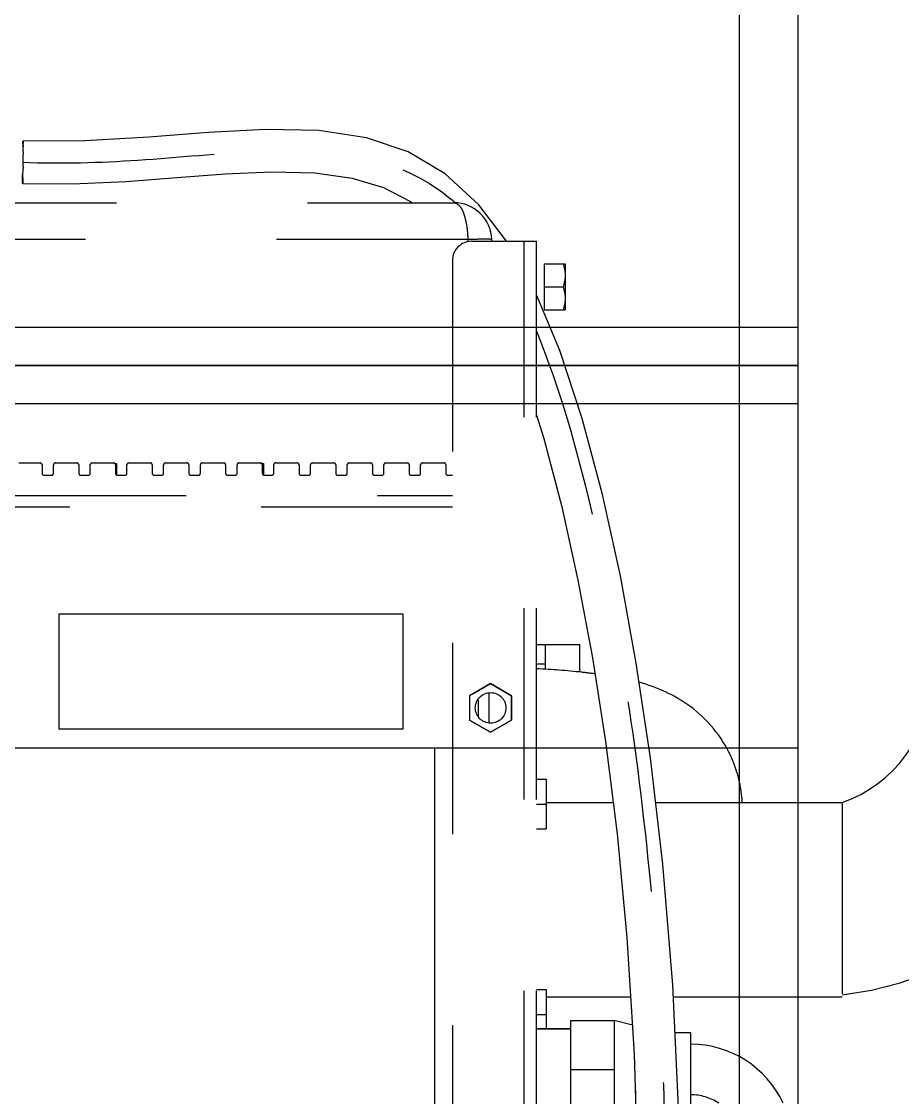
# Model space of a CAD drawing. Header units: millimetres. Extents: x 17886 to 18265, y -8727 to -7321.
# Drawn here: x 17948.689 to 17950.992, y -8143.308 to -8140.494 of the extents above; entities that cross this region are included whole.
import ezdxf

# ---------------------------------------------------------------- set-up
doc = ezdxf.new("R2010")
doc.units = ezdxf.units.MM
doc.linetypes.add('EPL_DASH', pattern=[1, 0.5, -0.5])
for name, color, linetype in [('1694481_CP01DXF_CONTINUOUS_LINE', 7, 'Continuous'), ('2620532_DKREDXF_CONTINUOUS_LINE', 7, 'Continuous'), ('2630754_DKREDXF_CONTINUOUS_LINE', 7, 'Continuous'), ('3792201_DXF_CONTINUOUS_LINE', 7, 'Continuous'), ('3884027_DKREDXF_CONTINUOUS_LINE', 7, 'Continuous'), ('8T4908_DXF_CONTINUOUS_LINE', 7, 'Continuous')]:
    doc.layers.add(name, color=color, linetype=linetype)
doc.layers.add('CRTANJE', color=4, linetype='Continuous', lineweight=30)

msp = doc.modelspace()

# ---------------------------------------------------------------- linework, layer by layer
at = {"color": 1}
for points in [[(17945.71896, -8141.3934), (17945.71896, -8141.2932), (17950.71902, -8141.2932), (17950.71902, -8141.3934), (17945.71896, -8141.3934), (17945.7189, -8124.19337), (17950.71896, -8124.19332), (17950.71896, -8124.29352), (17945.7189, -8124.29352), (17950.71896, -8124.29352), (17950.71896, -8124.19332), (17950.71902, -8141.3934)], [(17950.71896, -8141.49366), (17945.71896, -8141.49366), (17945.71896, -8141.39346), (17950.71896, -8141.39346), (17950.71896, -8145.49343), (17945.71896, -8145.49343), (17945.71896, -8141.39346), (17945.71896, -8142.39343), (17950.71896, -8142.39343)]]:
    msp.add_lwpolyline(points, dxfattribs=at)
at = {"color": 6}
msp.add_lwpolyline([(17948.78646, -8142.04343), (17948.78646, -8142.34343), (17949.68646, -8142.34343), (17949.68646, -8142.04343)], close=True, dxfattribs=at)
at = {"color": 1}
msp.add_lwpolyline([(17946.66896, -8142.39343), (17949.76896, -8142.39343), (17949.76896, -8147.54343), (17946.66896, -8147.54343)], close=True, dxfattribs=at)
at = {"layer": '1694481_CP01DXF_CONTINUOUS_LINE', "color": 7, "linetype": 'EPL_DASH'}
for p, q in [((17950.03546, -8142.12343), (17950.05896, -8142.12343)), ((17950.05896, -8142.18785), (17950.05896, -8142.12343)), ((17950.05896, -8142.12343), (17950.14896, -8142.12343)), ((17950.14896, -8142.19532), (17950.14896, -8142.12343)), ((17950.03546, -8142.17343), (17950.05896, -8142.17343))]:
    msp.add_line(p, q, dxfattribs=at)
at = {"layer": '2620532_DKREDXF_CONTINUOUS_LINE', "color": 7, "linetype": 'EPL_DASH'}
for p, q in [((17950.12396, -8143.10593), (17950.12396, -8143.34373)), ((17950.12396, -8143.10593), (17950.23896, -8143.10593)), ((17950.23896, -8143.10593), (17950.23896, -8143.36293)), ((17950.28638, -8143.11864), (17950.23896, -8143.10593)), ((17950.43896, -8143.13843), (17950.39783, -8143.13843)), ((17950.43896, -8143.33043), (17950.43896, -8143.13843)), ((17950.12396, -8143.23443), (17950.23896, -8143.23443)), ((17950.29396, -8143.28994), (17950.29396, -8143.34819))]:
    msp.add_line(p, q, dxfattribs=at)
for radius, start in [(0.266, 24.9138), (0.134, 56.94227)]:
    msp.add_arc((17950.43896, -8143.43443), radius, start, 90, dxfattribs=at)
at = {"layer": '2630754_DKREDXF_CONTINUOUS_LINE', "color": 7, "linetype": 'EPL_DASH'}
for p, q in [((17950.06096, -8142.53643), (17950.23583, -8142.53643)), ((17950.3471, -8142.53643), (17950.83446, -8142.53643)), ((17950.83446, -8142.53643), (17950.83446, -8143.04443)), ((17950.06096, -8143.04443), (17950.28175, -8143.04443)), ((17950.39351, -8143.04443), (17950.83446, -8143.04443))]:
    msp.add_line(p, q, dxfattribs=at)
for centre, radius, start, end in [((17950.71806, -8142.20509), 0.35119, 289.35617, 357.7409), ((17950.74348, -8142.21893), 0.8255, 276.32742, 0)]:
    msp.add_arc(centre, radius, start, end, dxfattribs=at)
at = {"layer": '3792201_DXF_CONTINUOUS_LINE', "color": 7, "linetype": 'EPL_DASH'}
for p, q in [((17950.12396, -8143.12843), (17950.03546, -8143.12843)), ((17950.03546, -8143.12843), (17950.12396, -8143.12843))]:
    msp.add_line(p, q, dxfattribs=at)
at = {"layer": '3884027_DKREDXF_CONTINUOUS_LINE', "color": 7, "linetype": 'EPL_DASH'}
for p, q in [((17948.69284, -8140.8733), (17948.69277, -8140.87873)), ((17950.05546, -8141.12793), (17950.05546, -8141.24793)), ((17948.74246, -8141.65343), (17948.74246, -8141.67543)), ((17948.77246, -8141.67543), (17948.77246, -8141.65343)), ((17948.83846, -8141.65343), (17948.83846, -8141.67543)), ((17948.86846, -8141.67543), (17948.86846, -8141.65343)), ((17948.93446, -8141.64993), (17948.93746, -8141.64993)), ((17948.93446, -8141.65343), (17948.93446, -8141.67543)), ((17948.93746, -8141.64993), (17948.93746, -8141.68043)), ((17948.96446, -8141.67543), (17948.96446, -8141.65343)), ((17949.03046, -8141.65343), (17949.03046, -8141.67543)), ((17949.06046, -8141.67543), (17949.06046, -8141.65343)), ((17949.12646, -8141.65343), (17949.12646, -8141.67543)), ((17949.15646, -8141.67543), (17949.15646, -8141.65343)), ((17949.22246, -8141.65343), (17949.22246, -8141.67543)), ((17949.25246, -8141.67543), (17949.25246, -8141.65343)), ((17949.31846, -8141.64993), (17949.32146, -8141.64993)), ((17949.31846, -8141.65343), (17949.31846, -8141.67543)), ((17949.32146, -8141.64993), (17949.32146, -8141.68043)), ((17949.34846, -8141.67543), (17949.34846, -8141.65343)), ((17949.41446, -8141.65343), (17949.41446, -8141.67543)), ((17949.44446, -8141.67543), (17949.44446, -8141.65343)), ((17949.51046, -8141.65343), (17949.51046, -8141.67543)), ((17949.54046, -8141.67543), (17949.54046, -8141.65343)), ((17949.60646, -8141.65343), (17949.60646, -8141.67543)), ((17949.63646, -8141.67543), (17949.63646, -8141.65343)), ((17949.70246, -8141.65343), (17949.70246, -8141.67543)), ((17949.73246, -8141.67543), (17949.73246, -8141.65343)), ((17949.79846, -8141.65343), (17949.79846, -8141.67543)), ((17948.74746, -8141.68043), (17948.76746, -8141.68043)), ((17948.84346, -8141.68043), (17948.86346, -8141.68043)), ((17948.93946, -8141.68043), (17948.95946, -8141.68043)), ((17949.03546, -8141.68043), (17949.05546, -8141.68043)), ((17949.13146, -8141.68043), (17949.15146, -8141.68043)), ((17949.22746, -8141.68043), (17949.24746, -8141.68043)), ((17949.32346, -8141.68043), (17949.34346, -8141.68043)), ((17949.41946, -8141.68043), (17949.43946, -8141.68043)), ((17949.51546, -8141.68043), (17949.53546, -8141.68043)), ((17949.61146, -8141.68043), (17949.63146, -8141.68043)), ((17949.70746, -8141.68043), (17949.72746, -8141.68043)), ((17949.80346, -8141.68043), (17949.81546, -8141.68043)), ((17949.91546, -8142.22542), (17949.86046, -8142.25718)), ((17949.97046, -8142.25718), (17949.91546, -8142.22542)), ((17949.86046, -8142.25718), (17949.86046, -8142.32069)), ((17949.97046, -8142.32069), (17949.97046, -8142.25718)), ((17949.97047, -8142.25719), (17949.97046, -8142.32068)), ((17949.88246, -8142.26893), (17949.88246, -8142.31137)), ((17949.86046, -8142.32069), (17949.91546, -8142.35244)), ((17949.91546, -8142.35244), (17949.97046, -8142.32069))]:
    msp.add_line(p, q, dxfattribs=at)
at = {"layer": '3884027_DKREDXF_CONTINUOUS_LINE', "color": 6, "linetype": 'EPL_DASH'}
for p, q in [((17948.43692, -8140.96793), (17949.81879, -8140.96793)), ((17949.9573, -8141.06893), (17949.88487, -8140.97319)), ((17949.85576, -8141.06444), (17948.56146, -8141.06444)), ((17949.85576, -8141.06444), (17949.85593, -8141.06926)), ((17949.86546, -8141.06893), (17950.03546, -8141.06893)), ((17949.91888, -8141.06893), (17949.91872, -8141.06444)), ((17950.00346, -8147.52857), (17950.00346, -8141.06893)), ((17950.03546, -8147.52857), (17950.03546, -8141.06893)), ((17949.81546, -8141.11893), (17949.81546, -8147.50093)), ((17950.05546, -8141.12793), (17950.11046, -8141.12793)), ((17950.11046, -8141.12793), (17950.11046, -8141.24793)), ((17950.05546, -8141.18793), (17950.1051, -8141.18793)), ((17950.09668, -8141.35465), (17950.03546, -8141.20882)), ((17950.05546, -8141.24793), (17950.11046, -8141.24793)), ((17948.68146, -8141.64843), (17948.73746, -8141.64843)), ((17948.77746, -8141.64843), (17948.83346, -8141.64843)), ((17948.87346, -8141.64843), (17948.92946, -8141.64843)), ((17948.96946, -8141.64843), (17949.02546, -8141.64843)), ((17949.06546, -8141.64843), (17949.12146, -8141.64843)), ((17949.16146, -8141.64843), (17949.21746, -8141.64843)), ((17949.25746, -8141.64843), (17949.31346, -8141.64843)), ((17949.35346, -8141.64843), (17949.40946, -8141.64843)), ((17949.44946, -8141.64843), (17949.50546, -8141.64843)), ((17949.54546, -8141.64843), (17949.60146, -8141.64843)), ((17949.64146, -8141.64843), (17949.69746, -8141.64843)), ((17949.73746, -8141.64843), (17949.79346, -8141.64843)), ((17946.61946, -8141.73343), (17949.81546, -8141.73343)), ((17949.81546, -8141.76443), (17946.61946, -8141.76443)), ((17949.87064, -8142.2513), (17949.91544, -8142.22542)), ((17949.91544, -8142.22542), (17949.97047, -8142.25719)), ((17949.91046, -8142.24938), (17949.91046, -8142.32857)), ((17949.91547, -8142.35244), (17949.86046, -8142.32068)), ((17949.97046, -8142.32068), (17949.91547, -8142.35244))]:
    msp.add_line(p, q, dxfattribs=at)
for points in [[(17949.88487, -8140.97319), (17949.79669, -8140.89263), (17949.69945, -8140.83527), (17949.59077, -8140.79826), (17949.46657, -8140.77926), (17949.32706, -8140.77634), (17949.17787, -8140.78456), (17949.02141, -8140.79697), (17948.85443, -8140.80654), (17948.69273, -8140.8067)], [(17948.69176, -8140.91757), (17948.82154, -8140.91829), (17948.96203, -8140.91224), (17949.09447, -8140.9024), (17949.22127, -8140.89258), (17949.34282, -8140.88686), (17949.45556, -8140.88958), (17949.55356, -8140.90344), (17949.63551, -8140.92839)], [(17949.63551, -8140.92839), (17949.70573, -8140.96446), (17949.71021, -8140.96793)], [(17950.02346, -8146.00036), (17950.18111, -8145.53909), (17950.33855, -8144.83695), (17950.39866, -8144.26347), (17950.41307, -8143.78317), (17950.40863, -8143.37342), (17950.39211, -8143.01412), (17950.36603, -8142.69772), (17950.33342, -8142.41988), (17950.29622, -8142.1716), (17950.2547, -8141.94388), (17950.20802, -8141.73089), (17950.15521, -8141.53226), (17950.09668, -8141.35465)], [(17950.03546, -8141.52312), (17950.05494, -8141.58417), (17950.10192, -8141.76358), (17950.14385, -8141.95464), (17950.18154, -8142.15772), (17950.21563, -8142.3767), (17950.24615, -8142.61804), (17950.27204, -8142.88909), (17950.29112, -8143.19433), (17950.3013, -8143.5363), (17950.30047, -8143.9252), (17950.27999, -8144.37765), (17950.21382, -8144.91163)]]:
    msp.add_lwpolyline(points, dxfattribs=at)
at = {"layer": '3884027_DKREDXF_CONTINUOUS_LINE', "color": 7, "linetype": 'EPL_DASH'}
msp.add_circle((17949.91546, -8142.28893), 0.04, dxfattribs=at)
at = {"layer": '3884027_DKREDXF_CONTINUOUS_LINE', "color": 6, "linetype": 'EPL_DASH'}
for centre, radius, start, end in [((17949.64337, -8140.84254), 0.9515, 178.34631, 178.75936), ((17946.75682, -8140.83112), 1.93629, 359.87835, 0.27949), ((17944.61642, -8140.82472), 4.07671, 359.47418, 359.631), ((17945.17497, -8140.82817), 3.51815, 359.62856, 359.80283), ((17949.48189, -8141.34897), 0.51127, 48.20194, 49.82461), ((17949.81879, -8141.06793), 0.1, 2, 90), ((17949.86546, -8141.11893), 0.05, 90, 180), ((17949.91821, -8142.85496), 1.79161, 91.83106, 91.99749), ((17950.24108, -8142.55434), 0.33301, 16.90767, 24.8265), ((17950.244, -8142.55341), 0.32994, 12.34004, 16.90058), ((17950.24212, -8142.55375), 0.33185, 3.0128, 12.32881)]:
    msp.add_arc(centre, radius, start, end, dxfattribs=at)
at = {"layer": '3884027_DKREDXF_CONTINUOUS_LINE', "color": 7, "linetype": 'EPL_DASH'}
for centre, radius, start, end in [((17946.16866, -8140.84722), 2.5243, 358.74317, 359.28473), ((17944.53637, -8140.82406), 4.15676, 359.32136, 359.47522), ((17948.73746, -8141.65343), 0.005, 0, 90), ((17948.77746, -8141.65343), 0.005, 90, 180), ((17948.83346, -8141.65343), 0.005, 0, 90), ((17948.87346, -8141.65343), 0.005, 90, 180), ((17948.92946, -8141.65343), 0.005, 0, 90), ((17948.96946, -8141.65343), 0.005, 90, 180), ((17949.02546, -8141.65343), 0.005, 0, 90), ((17949.06546, -8141.65343), 0.005, 90, 180), ((17949.12146, -8141.65343), 0.005, 0, 90), ((17949.16146, -8141.65343), 0.005, 90, 180), ((17949.21746, -8141.65343), 0.005, 0, 90), ((17949.25746, -8141.65343), 0.005, 90, 180), ((17949.31346, -8141.65343), 0.005, 0, 90), ((17949.35346, -8141.65343), 0.005, 90, 180), ((17949.40946, -8141.65343), 0.005, 0, 90), ((17949.44946, -8141.65343), 0.005, 90, 180), ((17949.50546, -8141.65343), 0.005, 0, 90), ((17949.54546, -8141.65343), 0.005, 90, 180), ((17949.60146, -8141.65343), 0.005, 0, 90), ((17949.64146, -8141.65343), 0.005, 90, 180), ((17949.69746, -8141.65343), 0.005, 0, 90), ((17949.73746, -8141.65343), 0.005, 90, 180), ((17949.79346, -8141.65343), 0.005, 0, 90), ((17948.74746, -8141.67543), 0.005, 180, 270), ((17948.76746, -8141.67543), 0.005, 270, 0), ((17948.84346, -8141.67543), 0.005, 180, 270), ((17948.86346, -8141.67543), 0.005, 270, 0), ((17948.93946, -8141.67543), 0.005, 180, 270), ((17948.95946, -8141.67543), 0.005, 270, 0), ((17949.03546, -8141.67543), 0.005, 180, 270), ((17949.05546, -8141.67543), 0.005, 270, 0), ((17949.13146, -8141.67543), 0.005, 180, 270), ((17949.15146, -8141.67543), 0.005, 270, 0), ((17949.22746, -8141.67543), 0.005, 180, 270), ((17949.24746, -8141.67543), 0.005, 270, 0), ((17949.32346, -8141.67543), 0.005, 180, 270), ((17949.34346, -8141.67543), 0.005, 270, 0), ((17949.41946, -8141.67543), 0.005, 180, 270), ((17949.43946, -8141.67543), 0.005, 270, 0), ((17949.51546, -8141.67543), 0.005, 180, 270), ((17949.53546, -8141.67543), 0.005, 270, 0), ((17949.61146, -8141.67543), 0.005, 180, 270), ((17949.63146, -8141.67543), 0.005, 270, 0), ((17949.70746, -8141.67543), 0.005, 180, 270), ((17949.72746, -8141.67543), 0.005, 270, 0), ((17949.80346, -8141.67543), 0.005, 180, 270)]:
    msp.add_arc(centre, radius, start, end, dxfattribs=at)
at = {"layer": '3884027_DKREDXF_CONTINUOUS_LINE', "color": 6, "linetype": 'EPL_DASH'}
for points, knots in [([(17948.69272, -8140.8067), (17948.69404, -8140.80672), (17948.69143, -8140.81482), (17948.69307, -8140.818), (17948.69309, -8140.82168)], [0, 0, 0, 0, 0.2642455, 1, 1, 1, 1]), ([(17948.69226, -8140.81508), (17948.69232, -8140.81301), (17948.69325, -8140.81125), (17948.692, -8140.80669), (17948.69272, -8140.8067)], [0, 0, 0, 0, 0.7413268, 1, 1, 1, 1]), ([(17948.69296, -8140.86213), (17948.79288, -8140.86613), (17949.00034, -8140.86004), (17949.30553, -8140.8277), (17949.59206, -8140.83078), (17949.75546, -8140.91081), (17949.81173, -8140.95832)], [0, 0, 0, 0, 0.2620013, 0.541832, 0.807061, 1, 1, 1, 1]), ([(17948.69311, -8140.83524), (17948.69311, -8140.83607), (17948.69311, -8140.83775), (17948.6931, -8140.83943), (17948.6931, -8140.84028)], [0, 0, 0, 0, 0.4956219, 1, 1, 1, 1]), ([(17949.81879, -8140.96793), (17949.82161, -8140.96793), (17949.83786, -8140.97392), (17949.84381, -8140.99239), (17949.84766, -8141.00542)], [0, 0, 0, 0, 0.1720401, 1, 1, 1, 1]), ([(17949.84766, -8141.00542), (17949.84894, -8141.00973), (17949.85371, -8141.02906), (17949.85556, -8141.04905), (17949.85576, -8141.06444)], [0, 0, 0, 0, 0.2260969, 1, 1, 1, 1]), ([(17949.8944, -8141.06356), (17949.89188, -8141.06358), (17949.88074, -8141.06371), (17949.86959, -8141.06399), (17949.86096, -8141.06427)], [0, 0, 0, 0, 0.2260748, 1, 1, 1, 1]), ([(17949.91529, -8141.06385), (17949.9141, -8141.06377), (17949.90714, -8141.06349), (17949.90018, -8141.06351), (17949.8944, -8141.06356)], [0, 0, 0, 0, 0.1713319, 1, 1, 1, 1]), ([(17949.91872, -8141.06444), (17949.91871, -8141.06413), (17949.91697, -8141.06412), (17949.91615, -8141.0639), (17949.91529, -8141.06385)], [0, 0, 0, 0, 0.2664181, 1, 1, 1, 1]), ([(17950.0355, -8141.30407), (17950.09635, -8141.45383), (17950.18592, -8141.77194), (17950.27911, -8142.26449), (17950.34103, -8142.77904), (17950.3727, -8143.30331), (17950.37837, -8143.8288), (17950.36183, -8144.34987), (17950.30383, -8144.8684), (17950.22954, -8145.20929), (17950.18529, -8145.37791)], [0, 0, 0, 0, 0.117575, 0.2392233, 0.3645806, 0.4942106, 0.6210658, 0.7467075, 0.8731969, 1, 1, 1, 1]), ([(17950.18905, -8142.19997), (17950.1773, -8142.19842), (17950.1265, -8142.19244), (17950.07547, -8142.18865), (17950.03625, -8142.1865)], [0, 0, 0, 0, 0.2318568, 1, 1, 1, 1]), ([(17950.54331, -8142.41452), (17950.5197, -8142.3635), (17950.44926, -8142.27806), (17950.35067, -8142.23493), (17950.30359, -8142.22191)], [0, 0, 0, 0, 0.5350819, 1, 1, 1, 1])]:
    msp.add_open_spline(points, degree=3, knots=knots, dxfattribs=at)
at = {"layer": '3884027_DKREDXF_CONTINUOUS_LINE', "color": 7, "linetype": 'EPL_DASH'}
for points, knots in [([(17948.69175, -8140.91757), (17948.69119, -8140.91756), (17948.69217, -8140.91411), (17948.69109, -8140.91061), (17948.69157, -8140.9026), (17948.69139, -8140.89704), (17948.69139, -8140.8938)], [0, 0, 0, 0, 0.070412, 0.2732635, 0.5919774, 1, 1, 1, 1]), ([(17948.69236, -8140.90259), (17948.69232, -8140.90456), (17948.69203, -8140.90951), (17948.69252, -8140.91459), (17948.69179, -8140.9175)], [0, 0, 0, 0, 0.3965785, 1, 1, 1, 1]), ([(17948.69179, -8140.9175), (17948.69178, -8140.91752), (17948.69178, -8140.91754), (17948.69176, -8140.91757), (17948.69175, -8140.91757)], [0, 0, 0, 0, 0.6942361, 1, 1, 1, 1])]:
    msp.add_open_spline(points, degree=3, knots=knots, dxfattribs=at)
at = {"layer": '3884027_DKREDXF_CONTINUOUS_LINE', "color": 6, "linetype": 'EPL_DASH'}
for points in [[(17950.1051, -8141.12793), (17950.10832, -8141.13757), (17950.11046, -8141.14777), (17950.11046, -8141.15793)], [(17950.11046, -8141.15793), (17950.11046, -8141.16809), (17950.10832, -8141.17829), (17950.1051, -8141.18793)], [(17950.1051, -8141.18793), (17950.10832, -8141.19757), (17950.11046, -8141.20777), (17950.11046, -8141.21793)], [(17950.11046, -8141.21793), (17950.11046, -8141.22809), (17950.10832, -8141.23829), (17950.1051, -8141.24793)]]:
    msp.add_open_spline(points, degree=3, dxfattribs=at)
at = {"layer": '8T4908_DXF_CONTINUOUS_LINE', "color": 7, "linetype": 'EPL_DASH'}
for p, q in [((17950.03555, -8142.47543), (17950.06096, -8142.47543)), ((17950.06096, -8142.47543), (17950.06096, -8142.60543)), ((17950.03555, -8142.54043), (17950.06096, -8142.54043)), ((17950.03555, -8142.60543), (17950.06096, -8142.60543)), ((17950.03555, -8143.02543), (17950.06096, -8143.02543)), ((17950.06096, -8143.02543), (17950.06096, -8143.12843)), ((17950.03546, -8143.09043), (17950.06096, -8143.09043))]:
    msp.add_line(p, q, dxfattribs=at)
at = {"layer": 'CRTANJE', "lineweight": 30}
msp.add_lwpolyline([(17950.56646, -8151.99343), (17950.56646, -8127.30343), (17948.46646, -8127.30343), (17948.46646, -8151.99343)], close=True, dxfattribs=at)

doc.saveas('drawing.dxf')
